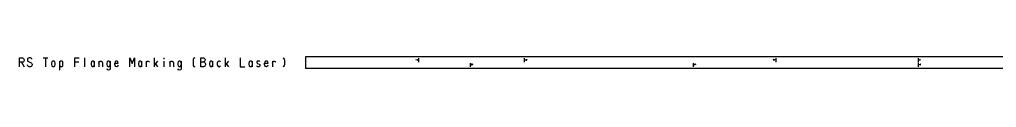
# Model space of a CAD drawing. Header units: metres. Extents: x -566 to -120, y 49 to 52.
# Drawn here: x -566 to -343, y 48.8 to 51.9 of the extents above; entities that cross this region are included whole.
import ezdxf

# ---------------------------------------------------------------- set-up
doc = ezdxf.new("R2010")
doc.units = ezdxf.units.M

msp = doc.modelspace()

# ---------------------------------------------------------------- linework, layer by layer
at = {"layer": 'Info', "color": 11, "linetype": 'CONTINUOUS'}
for p, q in [((-565.96, 51.63), (-565.28, 51.63)), ((-565.96, 49.63), (-565.96, 51.63)), ((-565.28, 51.63), (-565.15, 51.59)), ((-565.15, 51.59), (-565.04, 51.52)), ((-565.04, 51.52), (-564.96, 51.38)), ((-564.96, 51.38), (-564.92, 51.22)), ((-564.12, 51.41), (-564.16, 51.28)), ((-564.05, 51.53), (-564.12, 51.41)), ((-563.95, 51.61), (-564.05, 51.53)), ((-563.84, 51.63), (-563.95, 51.61)), ((-563.48, 51.63), (-563.84, 51.63)), ((-563.37, 51.61), (-563.48, 51.63)), ((-563.28, 51.56), (-563.37, 51.61)), ((-563.19, 51.46), (-563.28, 51.56)), ((-563.14, 51.33), (-563.19, 51.46)), ((-560.56, 51.63), (-559.51, 51.63)), ((-560.03, 51.63), (-560.03, 49.63)), ((-553.36, 51.63), (-552.31, 51.63)), ((-553.36, 49.63), (-553.36, 51.63)), ((-551.13, 51.63), (-551.13, 49.63)), ((-540.76, 51.63), (-540.23, 50.38)), ((-540.76, 49.63), (-540.76, 51.63)), ((-540.23, 50.38), (-539.71, 51.63)), ((-539.71, 51.63), (-539.71, 49.63)), ((-535.23, 51.63), (-535.23, 49.63)), ((-533.03, 51.63), (-533.03, 51.33)), ((-526.31, 51.38), (-526.36, 51.13)), ((-526.17, 51.57), (-526.31, 51.38)), ((-525.98, 51.63), (-526.17, 51.57)), ((-524.56, 51.63), (-523.93, 51.63)), ((-524.56, 49.63), (-524.56, 51.63)), ((-523.93, 51.63), (-523.82, 51.61)), ((-523.82, 51.61), (-523.72, 51.53)), ((-523.72, 51.53), (-523.65, 51.41)), ((-523.65, 51.41), (-523.61, 51.27)), ((-519.03, 51.63), (-519.03, 49.63)), ((-515.56, 51.63), (-515.56, 49.63)), ((-505.88, 51.63), (-505.7, 51.57)), ((-505.7, 51.57), (-505.56, 51.38)), ((-505.56, 51.38), (-505.51, 51.13)), ((-565.28, 50.63), (-565.96, 50.63)), ((-565.54, 50.63), (-564.91, 49.63)), ((-565.15, 50.67), (-565.28, 50.63)), ((-565.04, 50.74), (-565.15, 50.67)), ((-564.96, 50.88), (-565.04, 50.74)), ((-564.92, 51.04), (-564.96, 50.88)), ((-564.92, 51.22), (-564.92, 51.04)), ((-564.16, 51.28), (-564.16, 51.13)), ((-564.16, 51.13), (-564.12, 50.99)), ((-564.13, 49.93), (-564.15, 50.08)), ((-564.07, 49.81), (-564.13, 49.93)), ((-564.12, 50.99), (-564.05, 50.88)), ((-563.99, 49.71), (-564.07, 49.81)), ((-564.05, 50.88), (-563.94, 50.81)), ((-563.9, 49.66), (-563.99, 49.71)), ((-563.94, 50.81), (-563.32, 50.51)), ((-563.78, 49.63), (-563.9, 49.66)), ((-563.43, 49.63), (-563.78, 49.63)), ((-563.31, 49.66), (-563.43, 49.63)), ((-563.32, 50.51), (-563.22, 50.42)), ((-563.22, 49.73), (-563.31, 49.66)), ((-563.22, 50.42), (-563.15, 50.31)), ((-563.15, 49.86), (-563.22, 49.73)), ((-563.15, 50.31), (-563.11, 50.17)), ((-563.11, 49.99), (-563.15, 49.86)), ((-563.11, 50.17), (-563.11, 49.99)), ((-558.55, 50.72), (-558.63, 50.41)), ((-558.63, 50.41), (-558.63, 50.16)), ((-558.63, 50.16), (-558.55, 49.84)), ((-558.36, 50.91), (-558.55, 50.72)), ((-558.55, 49.84), (-558.36, 49.66)), ((-558.11, 50.91), (-558.36, 50.91)), ((-558.36, 49.66), (-558.11, 49.66)), ((-557.91, 50.72), (-558.11, 50.91)), ((-558.11, 49.66), (-557.91, 49.84)), ((-557.84, 50.41), (-557.91, 50.72)), ((-557.91, 49.84), (-557.84, 50.16)), ((-557.84, 50.16), (-557.84, 50.41)), ((-556.83, 50.93), (-556.83, 48.83)), ((-556.75, 50.72), (-556.83, 50.41)), ((-556.83, 50.16), (-556.75, 49.84)), ((-556.56, 50.91), (-556.75, 50.72)), ((-556.75, 49.84), (-556.56, 49.66)), ((-556.31, 50.91), (-556.56, 50.91)), ((-556.56, 49.66), (-556.31, 49.66)), ((-556.11, 50.72), (-556.31, 50.91)), ((-556.31, 49.66), (-556.11, 49.84)), ((-556.04, 50.41), (-556.11, 50.72)), ((-556.11, 49.84), (-556.04, 50.16)), ((-556.04, 50.16), (-556.04, 50.41)), ((-553.36, 50.76), (-552.46, 50.76)), ((-549.55, 50.71), (-549.63, 50.39)), ((-549.63, 50.39), (-549.63, 50.18)), ((-549.63, 50.18), (-549.55, 49.86)), ((-549.35, 50.91), (-549.55, 50.71)), ((-549.55, 49.86), (-549.35, 49.66)), ((-549.09, 50.91), (-549.35, 50.91)), ((-549.35, 49.66), (-549.09, 49.66)), ((-548.89, 50.71), (-549.09, 50.91)), ((-549.09, 49.66), (-548.89, 49.86)), ((-548.81, 50.39), (-548.89, 50.71)), ((-548.89, 49.86), (-548.81, 50.18)), ((-548.81, 49.63), (-548.81, 50.93)), ((-547.83, 50.93), (-547.83, 49.63)), ((-547.83, 50.41), (-547.75, 50.72)), ((-547.75, 50.72), (-547.56, 50.91)), ((-547.56, 50.91), (-547.31, 50.91)), ((-547.31, 50.91), (-547.11, 50.72)), ((-547.11, 50.72), (-547.04, 50.41)), ((-547.04, 50.41), (-547.04, 49.63)), ((-545.95, 50.72), (-546.03, 50.41)), ((-546.03, 50.41), (-546.03, 50.16)), ((-546.03, 50.16), (-545.95, 49.84)), ((-545.85, 48.92), (-545.99, 49.13)), ((-545.76, 50.91), (-545.95, 50.72)), ((-545.95, 49.84), (-545.76, 49.66)), ((-545.51, 50.91), (-545.76, 50.91)), ((-545.76, 49.66), (-545.51, 49.66)), ((-545.31, 50.72), (-545.51, 50.91)), ((-545.51, 49.66), (-545.31, 49.84)), ((-545.3, 49.08), (-545.45, 48.89)), ((-545.24, 50.41), (-545.31, 50.72)), ((-545.31, 49.84), (-545.24, 50.16)), ((-545.24, 49.36), (-545.3, 49.08)), ((-545.24, 50.93), (-545.24, 49.36)), ((-544.15, 50.72), (-544.23, 50.41)), ((-544.23, 50.41), (-543.44, 50.41)), ((-544.23, 50.16), (-544.23, 50.41)), ((-544.16, 49.87), (-544.23, 50.16)), ((-544, 49.68), (-544.16, 49.87)), ((-543.96, 50.91), (-544.15, 50.72)), ((-543.78, 49.63), (-544, 49.68)), ((-543.71, 50.91), (-543.96, 50.91)), ((-543.58, 49.76), (-543.78, 49.63)), ((-543.51, 50.72), (-543.71, 50.91)), ((-543.46, 50.01), (-543.58, 49.76)), ((-543.44, 50.41), (-543.51, 50.72)), ((-538.75, 50.71), (-538.83, 50.39)), ((-538.83, 50.39), (-538.83, 50.18)), ((-538.83, 50.18), (-538.75, 49.86)), ((-538.55, 50.91), (-538.75, 50.71)), ((-538.75, 49.86), (-538.55, 49.66)), ((-538.29, 50.91), (-538.55, 50.91)), ((-538.55, 49.66), (-538.29, 49.66)), ((-538.09, 50.71), (-538.29, 50.91)), ((-538.29, 49.66), (-538.09, 49.86)), ((-538.01, 50.39), (-538.09, 50.71)), ((-538.09, 49.86), (-538.01, 50.18)), ((-538.01, 49.63), (-538.01, 50.93)), ((-537.03, 50.93), (-537.03, 49.63)), ((-537.03, 50.41), (-536.97, 50.68)), ((-536.97, 50.68), (-536.82, 50.87)), ((-536.82, 50.87), (-536.61, 50.93)), ((-536.61, 50.93), (-536.42, 50.84)), ((-536.42, 50.84), (-536.28, 50.63)), ((-534.44, 50.93), (-535.23, 49.98)), ((-534.96, 50.32), (-534.44, 49.63)), ((-533.03, 50.93), (-533.03, 49.63)), ((-531.63, 50.93), (-531.63, 49.63)), ((-531.63, 50.41), (-531.55, 50.72)), ((-531.55, 50.72), (-531.36, 50.91)), ((-531.36, 50.91), (-531.11, 50.91)), ((-531.11, 50.91), (-530.91, 50.72)), ((-530.91, 50.72), (-530.84, 50.41)), ((-530.84, 50.41), (-530.84, 49.63)), ((-529.75, 50.72), (-529.83, 50.41)), ((-529.83, 50.41), (-529.83, 50.16)), ((-529.83, 50.16), (-529.75, 49.84)), ((-529.65, 48.92), (-529.79, 49.13)), ((-529.56, 50.91), (-529.75, 50.72)), ((-529.75, 49.84), (-529.56, 49.66)), ((-529.31, 50.91), (-529.56, 50.91)), ((-529.56, 49.66), (-529.31, 49.66)), ((-529.11, 50.72), (-529.31, 50.91)), ((-529.31, 49.66), (-529.11, 49.84)), ((-529.1, 49.08), (-529.25, 48.89)), ((-529.04, 50.41), (-529.11, 50.72)), ((-529.11, 49.84), (-529.04, 50.16)), ((-529.04, 49.36), (-529.1, 49.08)), ((-529.04, 50.93), (-529.04, 49.36)), ((-526.36, 51.13), (-526.36, 50.13)), ((-526.36, 50.13), (-526.31, 49.88)), ((-526.31, 49.88), (-526.17, 49.69)), ((-526.17, 49.69), (-525.98, 49.63)), ((-524.56, 50.76), (-523.93, 50.76)), ((-523.93, 49.63), (-524.56, 49.63)), ((-523.82, 50.79), (-523.93, 50.76)), ((-523.93, 50.76), (-523.79, 50.72)), ((-523.79, 49.67), (-523.93, 49.63)), ((-523.72, 50.87), (-523.82, 50.79)), ((-523.79, 50.72), (-523.66, 50.62)), ((-523.66, 49.76), (-523.79, 49.67)), ((-523.65, 50.98), (-523.72, 50.87)), ((-523.66, 50.62), (-523.56, 50.47)), ((-523.56, 49.91), (-523.66, 49.76)), ((-523.61, 51.12), (-523.65, 50.98)), ((-523.61, 51.27), (-523.61, 51.12)), ((-523.56, 50.47), (-523.52, 50.29)), ((-523.52, 50.09), (-523.56, 49.91)), ((-523.52, 50.29), (-523.52, 50.09)), ((-522.55, 50.71), (-522.63, 50.39)), ((-522.63, 50.39), (-522.63, 50.18)), ((-522.63, 50.18), (-522.55, 49.86)), ((-522.35, 50.91), (-522.55, 50.71)), ((-522.55, 49.86), (-522.35, 49.66)), ((-522.09, 50.91), (-522.35, 50.91)), ((-522.35, 49.66), (-522.09, 49.66)), ((-521.89, 50.71), (-522.09, 50.91)), ((-522.09, 49.66), (-521.89, 49.86)), ((-521.81, 50.39), (-521.89, 50.71)), ((-521.89, 49.86), (-521.81, 50.18)), ((-521.81, 49.63), (-521.81, 50.93)), ((-520.76, 50.69), (-520.83, 50.41)), ((-520.83, 50.41), (-520.83, 50.16)), ((-520.83, 50.16), (-520.76, 49.87)), ((-520.58, 50.89), (-520.76, 50.69)), ((-520.76, 49.87), (-520.6, 49.68)), ((-520.6, 49.68), (-520.38, 49.63)), ((-520.36, 50.92), (-520.58, 50.89)), ((-520.38, 49.63), (-520.18, 49.76)), ((-520.15, 50.78), (-520.36, 50.92)), ((-520.18, 49.76), (-520.11, 49.88)), ((-520.1, 50.64), (-520.15, 50.78)), ((-518.24, 50.93), (-519.03, 49.98)), ((-518.76, 50.32), (-518.24, 49.63)), ((-515.56, 49.63), (-514.51, 49.63)), ((-513.55, 50.71), (-513.63, 50.39)), ((-513.63, 50.39), (-513.63, 50.18)), ((-513.63, 50.18), (-513.55, 49.86)), ((-513.35, 50.91), (-513.55, 50.71)), ((-513.55, 49.86), (-513.35, 49.66)), ((-513.09, 50.91), (-513.35, 50.91)), ((-513.35, 49.66), (-513.09, 49.66)), ((-512.89, 50.71), (-513.09, 50.91)), ((-513.09, 49.66), (-512.89, 49.86)), ((-512.81, 50.39), (-512.89, 50.71)), ((-512.89, 49.86), (-512.81, 50.18)), ((-512.81, 49.63), (-512.81, 50.93)), ((-511.77, 50.76), (-511.79, 50.58)), ((-511.79, 50.58), (-511.72, 50.43)), ((-511.69, 50.88), (-511.77, 50.76)), ((-511.69, 49.68), (-511.77, 49.82)), ((-511.72, 50.43), (-511.62, 50.34)), ((-511.56, 50.93), (-511.69, 50.88)), ((-511.56, 49.63), (-511.69, 49.68)), ((-511.62, 50.34), (-511.25, 50.22)), ((-511.31, 50.93), (-511.56, 50.93)), ((-511.3, 49.63), (-511.56, 49.63)), ((-511.19, 50.88), (-511.31, 50.93)), ((-511.18, 49.68), (-511.3, 49.63)), ((-511.25, 50.22), (-511.14, 50.13)), ((-511.11, 50.76), (-511.19, 50.88)), ((-511.1, 49.81), (-511.18, 49.68)), ((-511.14, 50.13), (-511.08, 49.98)), ((-511.08, 49.98), (-511.1, 49.81)), ((-509.95, 50.72), (-510.03, 50.41)), ((-510.03, 50.41), (-509.24, 50.41)), ((-510.03, 50.16), (-510.03, 50.41)), ((-509.96, 49.87), (-510.03, 50.16)), ((-509.8, 49.68), (-509.96, 49.87)), ((-509.76, 50.91), (-509.95, 50.72)), ((-509.58, 49.63), (-509.8, 49.68)), ((-509.51, 50.91), (-509.76, 50.91)), ((-509.38, 49.76), (-509.58, 49.63)), ((-509.31, 50.72), (-509.51, 50.91)), ((-509.26, 50.01), (-509.38, 49.76)), ((-509.24, 50.41), (-509.31, 50.72)), ((-508.23, 50.93), (-508.23, 49.63)), ((-508.23, 50.41), (-508.17, 50.68)), ((-508.17, 50.68), (-508.02, 50.87)), ((-508.02, 50.87), (-507.81, 50.93)), ((-507.81, 50.93), (-507.62, 50.84)), ((-507.62, 50.84), (-507.48, 50.63)), ((-505.7, 49.69), (-505.88, 49.63)), ((-505.56, 49.88), (-505.7, 49.69)), ((-505.51, 50.13), (-505.56, 49.88)), ((-505.51, 51.13), (-505.51, 50.13)), ((-545.65, 48.83), (-545.85, 48.92)), ((-545.45, 48.89), (-545.65, 48.83)), ((-529.45, 48.83), (-529.65, 48.92)), ((-529.25, 48.89), (-529.45, 48.83))]:
    msp.add_line(p, q, dxfattribs=at)
at = {"layer": 'REFERENCEBEAM', "color": 9, "linetype": 'CONTINUOUS'}
for p, q in [((-119.97, 51.89), (-500.72, 51.89)), ((-500.72, 51.89), (-500.72, 49.2)), ((-119.97, 49.2), (-500.72, 49.2))]:
    msp.add_line(p, q, dxfattribs=at)
at = {"layer": 'RSTOPFLANGEMARK', "color": 7, "linetype": 'CONTINUOUS'}
for p, q in [((-474.8, 50.67), (-474.8, 51.54)), ((-450.72, 50.67), (-450.72, 51.54)), ((-393.22, 50.67), (-393.22, 51.54)), ((-360.84, 51.55), (-360.84, 50.67)), ((-475.44, 51.23), (-475.43, 51.24)), ((-475.43, 51.12), (-475.44, 51.12)), ((-475.43, 51.24), (-475.43, 51.12)), ((-475.37, 51.21), (-475.38, 51.2)), ((-475.38, 51.2), (-475.38, 51.18)), ((-475.38, 51.18), (-475.38, 51.16)), ((-475.38, 51.16), (-475.37, 51.15)), ((-475.36, 51.24), (-475.37, 51.23)), ((-475.37, 51.23), (-475.37, 51.21)), ((-475.37, 51.15), (-475.37, 51.13)), ((-475.37, 51.13), (-475.36, 51.12)), ((-475.35, 51.24), (-475.36, 51.24)), ((-475.36, 51.12), (-475.35, 51.12)), ((-475.35, 51.24), (-475.35, 51.24)), ((-475.34, 51.24), (-475.35, 51.24)), ((-475.35, 51.12), (-475.34, 51.12)), ((-475.35, 51.12), (-475.35, 51.12)), ((-475.33, 51.23), (-475.34, 51.24)), ((-475.34, 51.12), (-475.33, 51.13)), ((-475.33, 51.21), (-475.33, 51.23)), ((-475.33, 51.2), (-475.33, 51.21)), ((-475.33, 51.18), (-475.33, 51.2)), ((-475.33, 51.16), (-475.33, 51.18)), ((-475.33, 51.15), (-475.33, 51.16)), ((-475.33, 51.13), (-475.33, 51.15)), ((-475.29, 51.24), (-475.29, 51.19)), ((-475.25, 51.24), (-475.29, 51.24)), ((-475.29, 51.19), (-475.28, 51.2)), ((-475.29, 51.13), (-475.29, 51.14)), ((-475.28, 51.12), (-475.29, 51.13)), ((-475.28, 51.2), (-475.27, 51.2)), ((-475.28, 51.2), (-475.28, 51.2)), ((-475.27, 51.12), (-475.28, 51.12)), ((-475.27, 51.2), (-475.26, 51.2)), ((-475.27, 51.12), (-475.27, 51.12)), ((-475.26, 51.12), (-475.27, 51.12)), ((-475.26, 51.2), (-475.25, 51.18)), ((-475.25, 51.14), (-475.26, 51.12)), ((-475.25, 51.18), (-475.24, 51.16)), ((-475.24, 51.16), (-475.25, 51.14)), ((-475.24, 51.16), (-475.24, 51.16)), ((-475.19, 51.24), (-475.19, 51.12)), ((-475.19, 51.23), (-475.19, 51.24)), ((-475.18, 51.12), (-475.19, 51.12)), ((-475.13, 51.14), (-475.12, 51.13)), ((-475.12, 51.24), (-475.11, 51.24)), ((-475.12, 51.23), (-475.12, 51.24)), ((-475.12, 51.13), (-475.11, 51.12)), ((-475.11, 51.24), (-475.1, 51.24)), ((-475.1, 51.18), (-475.11, 51.18)), ((-475.11, 51.12), (-475.1, 51.12)), ((-475.1, 51.24), (-475.09, 51.24)), ((-475.1, 51.24), (-475.1, 51.24)), ((-475.09, 51.19), (-475.1, 51.18)), ((-475.09, 51.18), (-475.1, 51.18)), ((-475.1, 51.12), (-475.09, 51.12)), ((-475.09, 51.24), (-475.08, 51.23)), ((-475.08, 51.2), (-475.09, 51.19)), ((-475.08, 51.17), (-475.09, 51.18)), ((-475.09, 51.13), (-475.08, 51.14)), ((-475.09, 51.12), (-475.09, 51.13)), ((-475.08, 51.23), (-475.08, 51.21)), ((-475.08, 51.21), (-475.08, 51.2)), ((-475.08, 51.15), (-475.08, 51.17)), ((-475.08, 51.14), (-475.08, 51.15)), ((-475.04, 51.21), (-475.05, 51.2)), ((-475.05, 51.2), (-475.05, 51.18)), ((-475.05, 51.18), (-475.05, 51.16)), ((-475.05, 51.16), (-475.04, 51.15)), ((-475.03, 51.24), (-475.04, 51.23)), ((-475.04, 51.23), (-475.04, 51.21)), ((-475.04, 51.15), (-475.04, 51.13)), ((-475.04, 51.13), (-475.03, 51.12)), ((-475.02, 51.24), (-475.03, 51.24)), ((-475.03, 51.12), (-475.02, 51.12)), ((-475.02, 51.24), (-475.02, 51.24)), ((-475.01, 51.24), (-475.02, 51.24)), ((-475.02, 51.12), (-475.01, 51.12)), ((-475.02, 51.12), (-475.02, 51.12)), ((-475, 51.23), (-475.01, 51.24)), ((-475.01, 51.12), (-475, 51.13)), ((-475, 51.21), (-475, 51.23)), ((-475, 51.2), (-475, 51.21)), ((-475, 51.18), (-475, 51.2)), ((-475, 51.16), (-475, 51.18)), ((-475, 51.15), (-475, 51.16)), ((-475, 51.13), (-475, 51.15)), ((-463.09, 50.47), (-463.09, 49.61)), ((-463.01, 50.18), (-463, 50.19)), ((-463, 50.07), (-463.01, 50.07)), ((-463, 50.19), (-463, 50.07)), ((-462.94, 50.16), (-462.95, 50.14)), ((-462.95, 50.14), (-462.95, 50.13)), ((-462.95, 50.13), (-462.95, 50.11)), ((-462.95, 50.11), (-462.94, 50.1)), ((-462.93, 50.19), (-462.94, 50.18)), ((-462.94, 50.18), (-462.94, 50.16)), ((-462.94, 50.1), (-462.94, 50.08)), ((-462.94, 50.08), (-462.93, 50.07)), ((-462.92, 50.19), (-462.93, 50.19)), ((-462.93, 50.07), (-462.92, 50.07)), ((-462.92, 50.19), (-462.92, 50.19)), ((-462.91, 50.19), (-462.92, 50.19)), ((-462.92, 50.07), (-462.91, 50.07)), ((-462.92, 50.07), (-462.92, 50.07)), ((-462.9, 50.18), (-462.91, 50.19)), ((-462.91, 50.07), (-462.9, 50.08)), ((-462.9, 50.16), (-462.9, 50.18)), ((-462.9, 50.14), (-462.9, 50.16)), ((-462.9, 50.13), (-462.9, 50.14)), ((-462.9, 50.11), (-462.9, 50.13)), ((-462.9, 50.1), (-462.9, 50.11)), ((-462.9, 50.08), (-462.9, 50.1)), ((-462.86, 50.19), (-462.86, 50.14)), ((-462.82, 50.19), (-462.86, 50.19)), ((-462.86, 50.14), (-462.85, 50.15)), ((-462.86, 50.08), (-462.86, 50.09)), ((-462.85, 50.07), (-462.86, 50.08)), ((-462.85, 50.15), (-462.84, 50.15)), ((-462.85, 50.15), (-462.85, 50.15)), ((-462.84, 50.07), (-462.85, 50.07)), ((-462.84, 50.15), (-462.83, 50.14)), ((-462.84, 50.07), (-462.84, 50.07)), ((-462.83, 50.07), (-462.84, 50.07)), ((-462.83, 50.14), (-462.82, 50.13)), ((-462.82, 50.09), (-462.83, 50.07)), ((-462.82, 50.13), (-462.82, 50.11)), ((-462.82, 50.11), (-462.82, 50.1)), ((-462.82, 50.1), (-462.82, 50.09)), ((-462.77, 50.18), (-462.76, 50.19)), ((-462.75, 50.07), (-462.77, 50.07)), ((-462.76, 50.19), (-462.76, 50.07)), ((-462.7, 50.17), (-462.69, 50.18)), ((-462.7, 50.09), (-462.7, 50.08)), ((-462.69, 50.09), (-462.7, 50.09)), ((-462.7, 50.08), (-462.7, 50.07)), ((-462.7, 50.07), (-462.65, 50.07)), ((-462.7, 50.07), (-462.7, 50.07)), ((-462.69, 50.19), (-462.68, 50.19)), ((-462.69, 50.18), (-462.69, 50.19)), ((-462.65, 50.14), (-462.69, 50.09)), ((-462.68, 50.19), (-462.67, 50.19)), ((-462.68, 50.19), (-462.68, 50.19)), ((-462.67, 50.19), (-462.66, 50.19)), ((-462.67, 50.19), (-462.67, 50.19)), ((-462.66, 50.19), (-462.65, 50.18)), ((-462.65, 50.18), (-462.65, 50.17)), ((-462.65, 50.17), (-462.65, 50.16)), ((-462.65, 50.16), (-462.65, 50.15)), ((-462.65, 50.15), (-462.65, 50.14)), ((-462.62, 50.1), (-462.61, 50.11)), ((-462.61, 50.09), (-462.62, 50.1)), ((-462.61, 50.19), (-462.61, 50.18)), ((-462.6, 50.19), (-462.61, 50.19)), ((-462.61, 50.18), (-462.61, 50.16)), ((-462.61, 50.16), (-462.61, 50.15)), ((-462.61, 50.15), (-462.61, 50.14)), ((-462.61, 50.14), (-462.6, 50.14)), ((-462.61, 50.13), (-462.6, 50.14)), ((-462.61, 50.12), (-462.61, 50.13)), ((-462.61, 50.11), (-462.61, 50.12)), ((-462.61, 50.08), (-462.61, 50.09)), ((-462.61, 50.07), (-462.61, 50.08)), ((-462.6, 50.07), (-462.61, 50.07)), ((-462.59, 50.19), (-462.6, 50.19)), ((-462.6, 50.14), (-462.6, 50.14)), ((-462.6, 50.14), (-462.59, 50.14)), ((-462.6, 50.14), (-462.6, 50.14)), ((-462.59, 50.07), (-462.6, 50.07)), ((-462.58, 50.19), (-462.59, 50.19)), ((-462.59, 50.14), (-462.58, 50.14)), ((-462.59, 50.14), (-462.58, 50.14)), ((-462.58, 50.07), (-462.59, 50.07)), ((-462.58, 50.19), (-462.58, 50.19)), ((-462.57, 50.18), (-462.58, 50.19)), ((-462.58, 50.14), (-462.57, 50.15)), ((-462.58, 50.14), (-462.58, 50.14)), ((-462.58, 50.14), (-462.58, 50.13)), ((-462.58, 50.13), (-462.57, 50.12)), ((-462.57, 50.08), (-462.58, 50.07)), ((-462.58, 50.07), (-462.58, 50.07)), ((-462.57, 50.16), (-462.57, 50.18)), ((-462.57, 50.15), (-462.57, 50.16)), ((-462.57, 50.12), (-462.57, 50.11)), ((-462.57, 50.11), (-462.57, 50.1)), ((-462.57, 50.1), (-462.57, 50.09)), ((-462.57, 50.09), (-462.57, 50.08)), ((-450.64, 51.24), (-450.63, 51.25)), ((-450.64, 51.15), (-450.64, 51.14)), ((-450.64, 51.14), (-450.63, 51.13)), ((-450.63, 51.25), (-450.62, 51.25)), ((-450.63, 51.25), (-450.63, 51.25)), ((-450.61, 51.2), (-450.63, 51.2)), ((-450.63, 51.13), (-450.62, 51.13)), ((-450.62, 51.25), (-450.61, 51.25)), ((-450.62, 51.13), (-450.61, 51.13)), ((-450.61, 51.25), (-450.6, 51.25)), ((-450.6, 51.19), (-450.61, 51.2)), ((-450.6, 51.2), (-450.61, 51.2)), ((-450.61, 51.13), (-450.6, 51.14)), ((-450.6, 51.25), (-450.6, 51.24)), ((-450.6, 51.24), (-450.6, 51.22)), ((-450.6, 51.22), (-450.6, 51.21)), ((-450.6, 51.21), (-450.6, 51.2)), ((-450.6, 51.18), (-450.6, 51.19)), ((-450.59, 51.17), (-450.6, 51.18)), ((-450.6, 51.15), (-450.59, 51.17)), ((-450.6, 51.14), (-450.6, 51.15)), ((-450.55, 51.25), (-450.56, 51.2)), ((-450.56, 51.2), (-450.55, 51.21)), ((-450.55, 51.14), (-450.56, 51.15)), ((-450.51, 51.25), (-450.55, 51.25)), ((-450.55, 51.21), (-450.54, 51.21)), ((-450.55, 51.13), (-450.55, 51.14)), ((-450.54, 51.13), (-450.55, 51.13)), ((-450.54, 51.21), (-450.53, 51.21)), ((-450.53, 51.13), (-450.54, 51.13)), ((-450.53, 51.21), (-450.52, 51.21)), ((-450.52, 51.13), (-450.53, 51.13)), ((-450.52, 51.21), (-450.52, 51.19)), ((-450.52, 51.19), (-450.51, 51.17)), ((-450.51, 51.17), (-450.52, 51.15)), ((-450.52, 51.15), (-450.52, 51.13)), ((-450.51, 51.17), (-450.51, 51.17)), ((-450.44, 51.25), (-450.49, 51.16)), ((-450.49, 51.16), (-450.43, 51.16)), ((-450.44, 51.13), (-450.44, 51.25)), ((-450.4, 51.14), (-450.4, 51.13)), ((-450.39, 51.14), (-450.4, 51.14)), ((-450.4, 51.13), (-450.35, 51.13)), ((-450.39, 51.25), (-450.38, 51.25)), ((-450.39, 51.24), (-450.39, 51.25)), ((-450.39, 51.23), (-450.39, 51.24)), ((-450.35, 51.21), (-450.39, 51.16)), ((-450.39, 51.16), (-450.39, 51.15)), ((-450.39, 51.15), (-450.39, 51.14)), ((-450.38, 51.25), (-450.37, 51.25)), ((-450.38, 51.25), (-450.38, 51.25)), ((-450.37, 51.25), (-450.36, 51.25)), ((-450.36, 51.25), (-450.35, 51.25)), ((-450.36, 51.25), (-450.36, 51.25)), ((-450.35, 51.25), (-450.35, 51.24)), ((-450.35, 51.24), (-450.35, 51.23)), ((-450.35, 51.23), (-450.35, 51.22)), ((-450.35, 51.22), (-450.35, 51.21)), ((-450.28, 51.25), (-450.32, 51.16)), ((-450.32, 51.16), (-450.26, 51.16)), ((-450.28, 51.13), (-450.28, 51.25)), ((-450.23, 51.24), (-450.22, 51.25)), ((-450.23, 51.23), (-450.23, 51.24)), ((-450.19, 51.21), (-450.23, 51.16)), ((-450.23, 51.16), (-450.23, 51.15)), ((-450.23, 51.15), (-450.23, 51.14)), ((-450.23, 51.14), (-450.23, 51.13)), ((-450.23, 51.14), (-450.23, 51.14)), ((-450.23, 51.13), (-450.18, 51.13)), ((-450.22, 51.25), (-450.21, 51.25)), ((-450.22, 51.25), (-450.22, 51.25)), ((-450.21, 51.25), (-450.2, 51.25)), ((-450.2, 51.25), (-450.19, 51.25)), ((-450.2, 51.25), (-450.2, 51.25)), ((-450.19, 51.25), (-450.18, 51.24)), ((-450.19, 51.25), (-450.19, 51.25)), ((-450.18, 51.22), (-450.19, 51.21)), ((-450.18, 51.24), (-450.18, 51.23)), ((-450.18, 51.23), (-450.18, 51.22)), ((-412.22, 50.47), (-412.22, 49.61)), ((-412.12, 50.21), (-412.11, 50.22)), ((-412.11, 50.1), (-412.12, 50.1)), ((-412.11, 50.22), (-412.11, 50.1)), ((-412.05, 50.19), (-412.06, 50.18)), ((-412.06, 50.18), (-412.06, 50.16)), ((-412.06, 50.16), (-412.06, 50.14)), ((-412.06, 50.14), (-412.05, 50.13)), ((-412.04, 50.22), (-412.05, 50.21)), ((-412.05, 50.21), (-412.05, 50.19)), ((-412.05, 50.13), (-412.05, 50.11)), ((-412.05, 50.11), (-412.04, 50.1)), ((-412.03, 50.22), (-412.04, 50.22)), ((-412.04, 50.1), (-412.03, 50.1)), ((-412.03, 50.22), (-412.03, 50.22)), ((-412.02, 50.22), (-412.03, 50.22)), ((-412.03, 50.1), (-412.02, 50.1)), ((-412.03, 50.1), (-412.03, 50.1)), ((-412.01, 50.21), (-412.02, 50.22)), ((-412.02, 50.1), (-412.01, 50.11)), ((-412.01, 50.19), (-412.01, 50.21)), ((-412.01, 50.18), (-412.01, 50.19)), ((-412.01, 50.16), (-412.01, 50.18)), ((-412.01, 50.14), (-412.01, 50.16)), ((-412.01, 50.13), (-412.01, 50.14)), ((-412.01, 50.11), (-412.01, 50.13)), ((-411.97, 50.22), (-411.97, 50.17)), ((-411.93, 50.22), (-411.97, 50.22)), ((-411.97, 50.17), (-411.96, 50.18)), ((-411.97, 50.11), (-411.97, 50.12)), ((-411.96, 50.1), (-411.97, 50.11)), ((-411.96, 50.18), (-411.95, 50.18)), ((-411.96, 50.18), (-411.96, 50.18)), ((-411.95, 50.1), (-411.96, 50.1)), ((-411.95, 50.18), (-411.94, 50.17)), ((-411.95, 50.1), (-411.95, 50.1)), ((-411.94, 50.1), (-411.95, 50.1)), ((-411.94, 50.17), (-411.93, 50.16)), ((-411.93, 50.12), (-411.94, 50.1)), ((-411.93, 50.16), (-411.92, 50.14)), ((-411.92, 50.14), (-411.93, 50.12)), ((-411.92, 50.14), (-411.92, 50.14)), ((-411.87, 50.22), (-411.87, 50.1)), ((-411.87, 50.21), (-411.87, 50.22)), ((-411.86, 50.1), (-411.87, 50.1)), ((-411.81, 50.2), (-411.8, 50.21)), ((-411.81, 50.12), (-411.81, 50.11)), ((-411.8, 50.12), (-411.81, 50.12)), ((-411.81, 50.11), (-411.81, 50.1)), ((-411.81, 50.1), (-411.76, 50.1)), ((-411.81, 50.1), (-411.81, 50.1)), ((-411.8, 50.22), (-411.79, 50.22)), ((-411.8, 50.21), (-411.8, 50.22)), ((-411.76, 50.17), (-411.8, 50.12)), ((-411.79, 50.22), (-411.78, 50.22)), ((-411.79, 50.22), (-411.79, 50.22)), ((-411.78, 50.22), (-411.77, 50.22)), ((-411.78, 50.22), (-411.78, 50.22)), ((-411.77, 50.22), (-411.76, 50.21)), ((-411.76, 50.21), (-411.76, 50.19)), ((-411.76, 50.21), (-411.76, 50.21)), ((-411.76, 50.19), (-411.76, 50.18)), ((-411.76, 50.18), (-411.76, 50.17)), ((-411.73, 50.13), (-411.72, 50.14)), ((-411.72, 50.12), (-411.73, 50.13)), ((-411.71, 50.22), (-411.72, 50.21)), ((-411.72, 50.21), (-411.72, 50.19)), ((-411.72, 50.19), (-411.72, 50.18)), ((-411.72, 50.18), (-411.71, 50.17)), ((-411.72, 50.15), (-411.71, 50.16)), ((-411.72, 50.14), (-411.72, 50.15)), ((-411.72, 50.11), (-411.72, 50.12)), ((-411.71, 50.1), (-411.72, 50.11)), ((-411.71, 50.22), (-411.71, 50.22)), ((-411.7, 50.22), (-411.71, 50.22)), ((-411.71, 50.17), (-411.71, 50.17)), ((-411.71, 50.17), (-411.71, 50.17)), ((-411.71, 50.17), (-411.7, 50.17)), ((-411.71, 50.17), (-411.71, 50.17)), ((-411.71, 50.16), (-411.71, 50.17)), ((-411.71, 50.1), (-411.71, 50.1)), ((-411.7, 50.1), (-411.71, 50.1)), ((-411.69, 50.22), (-411.7, 50.22)), ((-411.7, 50.17), (-411.69, 50.17)), ((-411.7, 50.17), (-411.69, 50.17)), ((-411.69, 50.1), (-411.7, 50.1)), ((-411.69, 50.22), (-411.69, 50.22)), ((-411.68, 50.21), (-411.69, 50.22)), ((-411.69, 50.17), (-411.68, 50.18)), ((-411.69, 50.17), (-411.69, 50.17)), ((-411.69, 50.17), (-411.69, 50.16)), ((-411.69, 50.16), (-411.68, 50.15)), ((-411.68, 50.11), (-411.69, 50.1)), ((-411.69, 50.1), (-411.69, 50.1)), ((-411.68, 50.19), (-411.68, 50.21)), ((-411.68, 50.18), (-411.68, 50.19)), ((-411.68, 50.15), (-411.68, 50.14)), ((-411.68, 50.14), (-411.68, 50.13)), ((-411.68, 50.13), (-411.68, 50.12)), ((-411.68, 50.12), (-411.68, 50.11)), ((-393.92, 51.28), (-393.91, 51.28)), ((-393.92, 51.27), (-393.92, 51.28)), ((-393.92, 51.18), (-393.92, 51.16)), ((-393.92, 51.16), (-393.91, 51.16)), ((-393.91, 51.28), (-393.9, 51.28)), ((-393.9, 51.22), (-393.91, 51.22)), ((-393.91, 51.16), (-393.9, 51.16)), ((-393.9, 51.28), (-393.89, 51.28)), ((-393.89, 51.23), (-393.9, 51.22)), ((-393.89, 51.22), (-393.9, 51.22)), ((-393.9, 51.16), (-393.89, 51.16)), ((-393.89, 51.28), (-393.88, 51.26)), ((-393.89, 51.28), (-393.89, 51.28)), ((-393.88, 51.24), (-393.89, 51.23)), ((-393.88, 51.21), (-393.89, 51.22)), ((-393.89, 51.16), (-393.88, 51.16)), ((-393.88, 51.26), (-393.88, 51.25)), ((-393.88, 51.25), (-393.88, 51.24)), ((-393.88, 51.19), (-393.88, 51.21)), ((-393.88, 51.18), (-393.88, 51.19)), ((-393.88, 51.16), (-393.88, 51.18)), ((-393.84, 51.28), (-393.84, 51.23)), ((-393.8, 51.28), (-393.84, 51.28)), ((-393.84, 51.23), (-393.83, 51.24)), ((-393.84, 51.17), (-393.84, 51.18)), ((-393.83, 51.16), (-393.84, 51.17)), ((-393.83, 51.24), (-393.82, 51.24)), ((-393.83, 51.24), (-393.83, 51.24)), ((-393.82, 51.16), (-393.83, 51.16)), ((-393.82, 51.24), (-393.81, 51.23)), ((-393.82, 51.16), (-393.82, 51.16)), ((-393.81, 51.16), (-393.82, 51.16)), ((-393.81, 51.23), (-393.8, 51.22)), ((-393.8, 51.18), (-393.81, 51.16)), ((-393.8, 51.22), (-393.8, 51.2)), ((-393.8, 51.2), (-393.8, 51.18)), ((-393.8, 51.2), (-393.8, 51.2)), ((-393.73, 51.28), (-393.77, 51.19)), ((-393.77, 51.19), (-393.71, 51.19)), ((-393.73, 51.16), (-393.73, 51.28)), ((-393.68, 51.26), (-393.67, 51.27)), ((-393.68, 51.18), (-393.68, 51.17)), ((-393.67, 51.18), (-393.68, 51.18)), ((-393.68, 51.17), (-393.68, 51.16)), ((-393.68, 51.16), (-393.63, 51.16)), ((-393.68, 51.16), (-393.68, 51.16)), ((-393.67, 51.28), (-393.66, 51.28)), ((-393.67, 51.27), (-393.67, 51.28)), ((-393.63, 51.23), (-393.67, 51.18)), ((-393.66, 51.28), (-393.65, 51.28)), ((-393.66, 51.28), (-393.66, 51.28)), ((-393.65, 51.28), (-393.64, 51.28)), ((-393.65, 51.28), (-393.65, 51.28)), ((-393.64, 51.28), (-393.63, 51.27)), ((-393.63, 51.27), (-393.63, 51.26)), ((-393.63, 51.26), (-393.63, 51.25)), ((-393.63, 51.25), (-393.63, 51.24)), ((-393.63, 51.24), (-393.63, 51.23)), ((-393.56, 51.28), (-393.6, 51.19)), ((-393.6, 51.19), (-393.55, 51.19)), ((-393.56, 51.16), (-393.56, 51.28)), ((-393.51, 51.28), (-393.5, 51.28)), ((-393.51, 51.27), (-393.51, 51.28)), ((-393.51, 51.26), (-393.51, 51.27)), ((-393.47, 51.23), (-393.51, 51.18)), ((-393.51, 51.18), (-393.51, 51.17)), ((-393.51, 51.18), (-393.51, 51.18)), ((-393.51, 51.17), (-393.51, 51.16)), ((-393.51, 51.16), (-393.47, 51.16)), ((-393.51, 51.16), (-393.51, 51.16)), ((-393.5, 51.28), (-393.49, 51.28)), ((-393.49, 51.28), (-393.48, 51.28)), ((-393.49, 51.28), (-393.49, 51.28)), ((-393.48, 51.28), (-393.47, 51.28)), ((-393.47, 51.28), (-393.47, 51.27)), ((-393.47, 51.27), (-393.47, 51.26)), ((-393.47, 51.26), (-393.47, 51.25)), ((-393.47, 51.25), (-393.47, 51.24)), ((-393.47, 51.24), (-393.47, 51.23)), ((-360.84, 50.49), (-360.84, 49.62)), ((-360.8, 51.26), (-360.79, 51.27)), ((-360.78, 51.15), (-360.8, 51.15)), ((-360.79, 51.27), (-360.79, 51.15)), ((-360.77, 50.2), (-360.77, 50.07)), ((-360.77, 50.18), (-360.77, 50.2)), ((-360.76, 50.07), (-360.77, 50.07)), ((-360.73, 51.26), (-360.72, 51.27)), ((-360.73, 51.25), (-360.73, 51.26)), ((-360.69, 51.23), (-360.73, 51.17)), ((-360.73, 51.17), (-360.73, 51.16)), ((-360.73, 51.17), (-360.73, 51.17)), ((-360.73, 51.16), (-360.73, 51.15)), ((-360.73, 51.15), (-360.68, 51.15)), ((-360.73, 51.15), (-360.73, 51.15)), ((-360.72, 51.27), (-360.71, 51.27)), ((-360.72, 51.27), (-360.72, 51.27)), ((-360.71, 51.27), (-360.7, 51.27)), ((-360.7, 50.18), (-360.71, 50.17)), ((-360.71, 50.17), (-360.71, 50.15)), ((-360.71, 50.15), (-360.71, 50.13)), ((-360.71, 50.13), (-360.71, 50.12)), ((-360.71, 50.12), (-360.71, 50.1)), ((-360.71, 50.1), (-360.7, 50.09)), ((-360.7, 51.27), (-360.69, 51.27)), ((-360.7, 51.27), (-360.7, 51.27)), ((-360.69, 50.19), (-360.7, 50.18)), ((-360.7, 50.09), (-360.69, 50.08)), ((-360.69, 51.27), (-360.69, 51.26)), ((-360.69, 51.26), (-360.68, 51.26)), ((-360.68, 51.23), (-360.69, 51.23)), ((-360.69, 50.2), (-360.69, 50.19)), ((-360.68, 50.2), (-360.69, 50.2)), ((-360.69, 50.08), (-360.69, 50.07)), ((-360.69, 50.07), (-360.68, 50.07)), ((-360.68, 51.26), (-360.68, 51.25)), ((-360.68, 51.25), (-360.68, 51.23)), ((-360.67, 50.19), (-360.68, 50.2)), ((-360.68, 50.07), (-360.67, 50.08)), ((-360.67, 50.18), (-360.67, 50.19)), ((-360.66, 50.17), (-360.67, 50.18)), ((-360.67, 50.09), (-360.66, 50.1)), ((-360.67, 50.08), (-360.67, 50.09)), ((-360.66, 50.15), (-360.66, 50.17)), ((-360.66, 50.13), (-360.66, 50.15)), ((-360.66, 50.12), (-360.66, 50.13)), ((-360.66, 50.1), (-360.66, 50.12)), ((-360.65, 51.17), (-360.64, 51.15)), ((-360.64, 51.27), (-360.63, 51.27)), ((-360.64, 51.26), (-360.64, 51.27)), ((-360.64, 51.15), (-360.63, 51.15)), ((-360.63, 51.27), (-360.62, 51.27)), ((-360.62, 51.21), (-360.63, 51.21)), ((-360.63, 51.15), (-360.62, 51.15)), ((-360.59, 50.2), (-360.63, 50.11)), ((-360.63, 50.11), (-360.58, 50.11)), ((-360.62, 51.27), (-360.61, 51.27)), ((-360.62, 51.27), (-360.62, 51.27)), ((-360.61, 51.22), (-360.62, 51.21)), ((-360.61, 51.21), (-360.62, 51.21)), ((-360.62, 51.15), (-360.61, 51.15)), ((-360.61, 51.27), (-360.6, 51.26)), ((-360.6, 51.23), (-360.61, 51.22)), ((-360.6, 51.2), (-360.61, 51.21)), ((-360.61, 51.16), (-360.6, 51.17)), ((-360.61, 51.15), (-360.61, 51.16)), ((-360.6, 51.26), (-360.6, 51.24)), ((-360.6, 51.24), (-360.6, 51.23)), ((-360.6, 51.18), (-360.6, 51.2)), ((-360.6, 51.17), (-360.6, 51.18)), ((-360.59, 50.07), (-360.59, 50.2)), ((-360.56, 51.23), (-360.57, 51.21)), ((-360.57, 51.21), (-360.57, 51.2)), ((-360.56, 51.2), (-360.57, 51.19)), ((-360.57, 51.2), (-360.57, 51.19)), ((-360.57, 51.19), (-360.56, 51.17)), ((-360.55, 51.26), (-360.56, 51.25)), ((-360.56, 51.25), (-360.56, 51.24)), ((-360.56, 51.24), (-360.56, 51.23)), ((-360.55, 51.23), (-360.56, 51.22)), ((-360.56, 51.22), (-360.56, 51.21)), ((-360.56, 51.21), (-360.56, 51.2)), ((-360.56, 51.17), (-360.56, 51.16)), ((-360.56, 51.16), (-360.55, 51.15)), ((-360.55, 51.27), (-360.55, 51.26)), ((-360.54, 51.27), (-360.55, 51.27)), ((-360.54, 51.23), (-360.55, 51.23)), ((-360.55, 51.15), (-360.54, 51.15)), ((-360.55, 51.15), (-360.55, 51.15)), ((-360.54, 51.27), (-360.54, 51.27)), ((-360.53, 51.27), (-360.54, 51.27)), ((-360.54, 51.23), (-360.54, 51.23)), ((-360.53, 51.23), (-360.54, 51.23)), ((-360.54, 51.15), (-360.53, 51.15)), ((-360.54, 51.15), (-360.54, 51.15)), ((-360.53, 50.19), (-360.54, 50.18)), ((-360.54, 50.18), (-360.54, 50.17)), ((-360.54, 50.17), (-360.54, 50.16)), ((-360.54, 50.16), (-360.53, 50.15)), ((-360.54, 50.13), (-360.53, 50.14)), ((-360.54, 50.12), (-360.54, 50.13)), ((-360.54, 50.11), (-360.54, 50.12)), ((-360.54, 50.09), (-360.54, 50.11)), ((-360.54, 50.08), (-360.54, 50.09)), ((-360.53, 50.08), (-360.54, 50.08)), ((-360.53, 51.27), (-360.53, 51.27)), ((-360.53, 51.27), (-360.53, 51.27)), ((-360.52, 51.26), (-360.53, 51.27)), ((-360.52, 51.22), (-360.53, 51.23)), ((-360.53, 51.16), (-360.52, 51.17)), ((-360.53, 51.15), (-360.53, 51.16)), ((-360.53, 50.2), (-360.53, 50.19)), ((-360.52, 50.2), (-360.53, 50.2)), ((-360.53, 50.15), (-360.53, 50.14)), ((-360.53, 50.14), (-360.52, 50.14)), ((-360.53, 50.14), (-360.52, 50.14)), ((-360.53, 50.14), (-360.53, 50.14)), ((-360.53, 50.07), (-360.53, 50.08)), ((-360.52, 50.07), (-360.53, 50.07)), ((-360.52, 51.21), (-360.52, 51.22)), ((-360.52, 51.19), (-360.52, 51.21)), ((-360.52, 51.18), (-360.52, 51.19)), ((-360.52, 51.17), (-360.52, 51.18)), ((-360.51, 50.2), (-360.52, 50.2)), ((-360.52, 50.14), (-360.51, 50.14)), ((-360.51, 50.07), (-360.52, 50.07)), ((-360.5, 50.19), (-360.51, 50.2)), ((-360.51, 50.14), (-360.5, 50.15)), ((-360.51, 50.14), (-360.51, 50.14)), ((-360.51, 50.14), (-360.5, 50.14)), ((-360.51, 50.14), (-360.51, 50.14)), ((-360.5, 50.08), (-360.51, 50.07)), ((-360.5, 50.18), (-360.5, 50.19)), ((-360.5, 50.17), (-360.5, 50.18)), ((-360.5, 50.16), (-360.5, 50.17)), ((-360.5, 50.15), (-360.5, 50.16)), ((-360.5, 50.14), (-360.5, 50.13)), ((-360.5, 50.13), (-360.5, 50.12)), ((-360.5, 50.12), (-360.49, 50.11)), ((-360.49, 50.11), (-360.5, 50.09)), ((-360.5, 50.09), (-360.5, 50.08)), ((-360.5, 50.08), (-360.5, 50.08)), ((-360.47, 51.26), (-360.46, 51.27)), ((-360.45, 51.15), (-360.47, 51.15)), ((-360.43, 50.2), (-360.47, 50.11)), ((-360.47, 50.11), (-360.41, 50.11)), ((-360.46, 51.27), (-360.46, 51.15)), ((-360.43, 50.07), (-360.43, 50.2)), ((-360.39, 51.26), (-360.4, 51.25)), ((-360.4, 51.25), (-360.4, 51.24)), ((-360.4, 51.24), (-360.4, 51.23)), ((-360.4, 51.23), (-360.4, 51.21)), ((-360.4, 51.21), (-360.39, 51.2)), ((-360.39, 51.27), (-360.39, 51.26)), ((-360.38, 51.27), (-360.39, 51.27)), ((-360.39, 51.2), (-360.39, 51.19)), ((-360.39, 51.19), (-360.38, 51.19)), ((-360.39, 51.16), (-360.39, 51.15)), ((-360.39, 51.15), (-360.38, 51.15)), ((-360.39, 51.15), (-360.39, 51.15)), ((-360.37, 51.27), (-360.38, 51.27)), ((-360.38, 51.19), (-360.37, 51.19)), ((-360.38, 51.19), (-360.38, 51.19)), ((-360.38, 51.15), (-360.37, 51.15)), ((-360.38, 51.15), (-360.38, 51.15)), ((-360.38, 51.15), (-360.38, 51.15)), ((-360.37, 50.18), (-360.38, 50.16)), ((-360.38, 50.16), (-360.38, 50.15)), ((-360.38, 50.15), (-360.38, 50.14)), ((-360.38, 50.14), (-360.37, 50.13)), ((-360.37, 51.27), (-360.37, 51.27)), ((-360.36, 51.27), (-360.37, 51.27)), ((-360.37, 51.19), (-360.36, 51.2)), ((-360.37, 51.15), (-360.36, 51.16)), ((-360.37, 50.19), (-360.37, 50.18)), ((-360.36, 50.19), (-360.37, 50.19)), ((-360.37, 50.13), (-360.37, 50.12)), ((-360.37, 50.12), (-360.36, 50.11)), ((-360.37, 50.08), (-360.36, 50.08)), ((-360.37, 50.08), (-360.37, 50.08)), ((-360.36, 51.26), (-360.36, 51.27)), ((-360.35, 51.25), (-360.36, 51.26)), ((-360.36, 51.2), (-360.35, 51.22)), ((-360.36, 51.2), (-360.36, 51.2)), ((-360.36, 51.18), (-360.35, 51.19)), ((-360.36, 51.17), (-360.36, 51.18)), ((-360.36, 51.16), (-360.36, 51.17)), ((-360.36, 50.2), (-360.36, 50.19)), ((-360.35, 50.2), (-360.36, 50.2)), ((-360.36, 50.11), (-360.35, 50.11)), ((-360.36, 50.08), (-360.36, 50.07)), ((-360.36, 50.07), (-360.35, 50.07)), ((-360.36, 50.07), (-360.36, 50.07)), ((-360.35, 51.23), (-360.35, 51.25)), ((-360.35, 51.22), (-360.35, 51.23)), ((-360.35, 51.22), (-360.35, 51.23)), ((-360.35, 51.21), (-360.35, 51.22)), ((-360.35, 51.19), (-360.35, 51.21)), ((-360.35, 50.2), (-360.35, 50.2)), ((-360.34, 50.19), (-360.35, 50.2)), ((-360.35, 50.11), (-360.34, 50.11)), ((-360.35, 50.08), (-360.34, 50.08)), ((-360.35, 50.07), (-360.35, 50.08)), ((-360.34, 50.18), (-360.34, 50.19)), ((-360.33, 50.17), (-360.34, 50.18)), ((-360.34, 50.12), (-360.33, 50.13)), ((-360.34, 50.11), (-360.34, 50.12)), ((-360.34, 50.09), (-360.33, 50.11)), ((-360.34, 50.08), (-360.34, 50.09)), ((-360.33, 50.16), (-360.33, 50.17)), ((-360.33, 50.15), (-360.33, 50.16)), ((-360.33, 50.14), (-360.33, 50.15)), ((-360.33, 50.13), (-360.33, 50.15)), ((-360.33, 50.13), (-360.33, 50.14)), ((-360.33, 50.12), (-360.33, 50.13)), ((-360.33, 50.11), (-360.33, 50.12))]:
    msp.add_line(p, q, dxfattribs=at)

doc.saveas('drawing.dxf')
